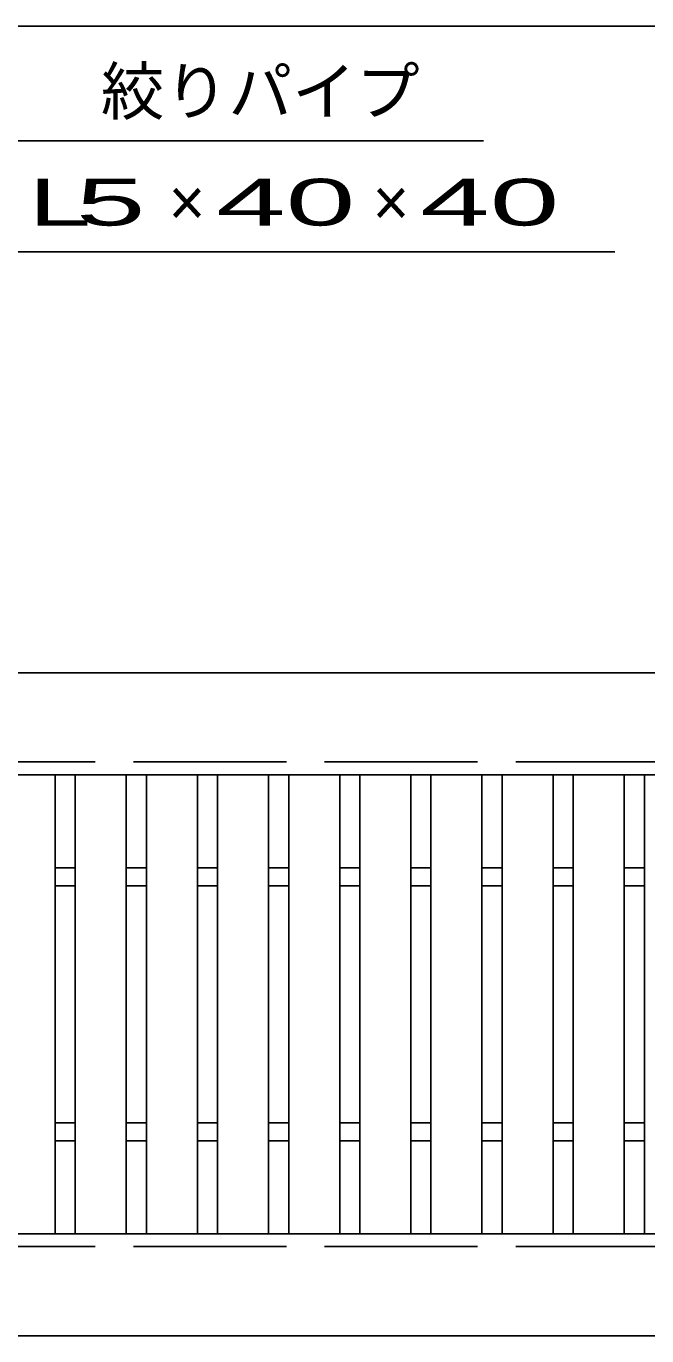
# Model space of a CAD drawing. Units: millimetres, scale not verified. Extents: x -1820 to 1731, y -1282 to 1054.
# Drawn here: x -936 to -693, y 28 to 542 of the extents above; entities that cross this region are included whole.
import ezdxf
from ezdxf.enums import TextEntityAlignment as Align

# ---------------------------------------------------------------- set-up
doc = ezdxf.new("R2010")
doc.units = ezdxf.units.MM
doc.header["$LTSCALE"] = 10
doc.linetypes.add('DASHED', pattern=[7.5, 6, -1.5])
doc.layers.add('16', color=3, linetype='Continuous', lineweight=25)
doc.layers.add('22', color=2, linetype='Continuous', lineweight=25)
doc.styles.add('ベクトル', font='')
doc.styles.get('ベクトル').set_extended_font_data('ベクトル')

msp = doc.modelspace()

# ---------------------------------------------------------------- linework, layer by layer
at = {"layer": '16'}
for p, q in [((-1419, 288.5), (-423, 288.5)), ((-1419, 248.5), (-423, 248.5)), ((-944.7, 248.5), (-924.7, 248.5)), ((-924.7, 68.5), (-924.7, 248.5)), ((-916.8, 68.5), (-916.8, 248.5)), ((-916.8, 248.5), (-896.8, 248.5)), ((-896.8, 68.5), (-896.8, 248.5)), ((-888.9, 68.5), (-888.9, 248.5)), ((-888.9, 248.5), (-868.9, 248.5)), ((-868.9, 68.5), (-868.9, 248.5)), ((-861, 68.5), (-861, 248.5)), ((-861, 248.5), (-841, 248.5)), ((-841, 68.5), (-841, 248.5)), ((-833.1, 68.5), (-833.1, 248.5)), ((-833.1, 248.5), (-813.1, 248.5)), ((-813.1, 68.5), (-813.1, 248.5)), ((-805.2, 68.5), (-805.2, 248.5)), ((-805.2, 248.5), (-785.2, 248.5)), ((-785.2, 68.5), (-785.2, 248.5)), ((-777.3, 68.5), (-777.3, 248.5)), ((-777.3, 248.5), (-757.3, 248.5)), ((-757.3, 68.5), (-757.3, 248.5)), ((-749.4, 68.5), (-749.4, 248.5)), ((-749.4, 248.5), (-729.4, 248.5)), ((-729.4, 68.5), (-729.4, 248.5)), ((-721.5, 68.5), (-721.5, 248.5)), ((-721.5, 248.5), (-701.5, 248.5)), ((-701.5, 68.5), (-701.5, 248.5)), ((-693.6, 68.5), (-693.6, 248.5)), ((-693.6, 248.5), (-673.6, 248.5)), ((-924.7, 212), (-916.8, 212)), ((-896.8, 212), (-888.9, 212)), ((-868.9, 212), (-861, 212)), ((-841, 212), (-833.1, 212)), ((-813.1, 212), (-805.2, 212)), ((-785.2, 212), (-777.3, 212)), ((-757.3, 212), (-749.4, 212)), ((-729.4, 212), (-721.5, 212)), ((-701.5, 212), (-693.6, 212)), ((-924.7, 205), (-916.8, 205)), ((-896.8, 205), (-888.9, 205)), ((-868.9, 205), (-861, 205)), ((-841, 205), (-833.1, 205)), ((-813.1, 205), (-805.2, 205)), ((-785.2, 205), (-777.3, 205)), ((-757.3, 205), (-749.4, 205)), ((-729.4, 205), (-721.5, 205)), ((-701.5, 205), (-693.6, 205)), ((-924.7, 112), (-916.8, 112)), ((-896.8, 112), (-888.9, 112)), ((-868.9, 112), (-861, 112)), ((-841, 112), (-833.1, 112)), ((-813.1, 112), (-805.2, 112)), ((-785.2, 112), (-777.3, 112)), ((-757.3, 112), (-749.4, 112)), ((-729.4, 112), (-721.5, 112)), ((-701.5, 112), (-693.6, 112)), ((-924.7, 105), (-916.8, 105)), ((-896.8, 105), (-888.9, 105)), ((-868.9, 105), (-861, 105)), ((-841, 105), (-833.1, 105)), ((-813.1, 105), (-805.2, 105)), ((-785.2, 105), (-777.3, 105)), ((-757.3, 105), (-749.4, 105)), ((-729.4, 105), (-721.5, 105)), ((-701.5, 105), (-693.6, 105)), ((-1419, 68.5), (-423, 68.5)), ((-944.7, 68.5), (-924.7, 68.5)), ((-916.8, 68.5), (-896.8, 68.5)), ((-888.9, 68.5), (-868.9, 68.5)), ((-861, 68.5), (-841, 68.5)), ((-833.1, 68.5), (-813.1, 68.5)), ((-805.2, 68.5), (-785.2, 68.5)), ((-777.3, 68.5), (-757.3, 68.5)), ((-749.4, 68.5), (-729.4, 68.5)), ((-721.5, 68.5), (-701.5, 68.5)), ((-693.6, 68.5), (-673.6, 68.5)), ((-1419, 28.5), (-423, 28.5))]:
    msp.add_line(p, q, dxfattribs=at)
at = {"layer": '16', "linetype": 'DASHED'}
for p, q in [((-1419, 253.5), (-423, 253.5)), ((-1419, 63.5), (-423, 63.5))]:
    msp.add_line(p, q, dxfattribs=at)
at = {"layer": '22', "color": 4}
for p, q in [((-1209, 542), (-669, 542)), ((-1196.75, 497), (-756.75, 497)), ((-1145.15, 453.5), (-705.15, 453.5))]:
    msp.add_line(p, q, dxfattribs=at)

# ---------------------------------------------------------------- texts
at = {"layer": '22', "style": 'ベクトル'}
for s, p in [('絞りパイプ', (-906.75, 516.5)), ('×', (-880.15, 473)), ('×', (-800.15, 473))]:
    msp.add_text(s, height=18.33, dxfattribs=at).set_placement(p, align=Align.MIDDLE_LEFT)
for s, width, p in [('L', 1.8, (-935.15, 473)), (' 5 ', 2, (-930.15, 473)), (' 40 ', 2, (-875.15, 473)), (' 40 ', 2, (-795.15, 473))]:
    msp.add_text(s, height=18.33, dxfattribs=dict(at, width=width)).set_placement(p, align=Align.MIDDLE_LEFT)

doc.saveas('drawing.dxf')
